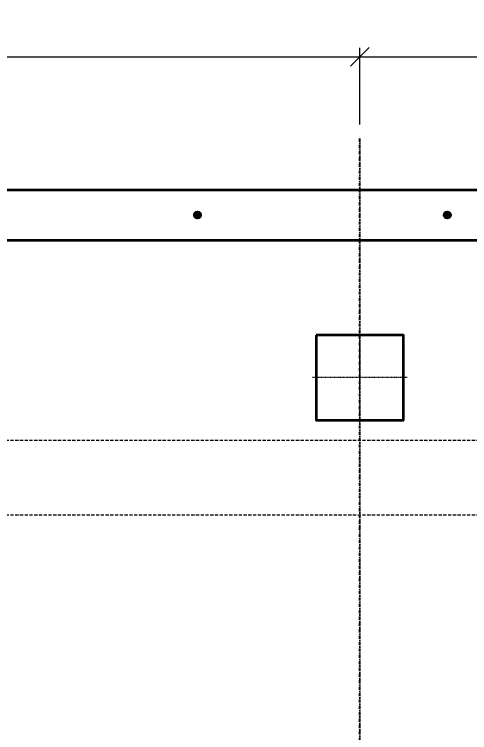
# Model space of a CAD drawing. Header units: millimetres. Extents: x 1000 to 42206, y 911 to 20189.
# Drawn here: x 27242 to 29066, y 8947 to 11821 of the extents above; entities that cross this region are included whole.
import ezdxf

# ---------------------------------------------------------------- set-up
doc = ezdxf.new("R2010")
doc.units = ezdxf.units.MM
doc.set_wipeout_variables(frame=1)
doc.linetypes.add('DASHDOT', pattern=[25.4, 12.7, -6.35, 0, -6.35])
doc.linetypes.add('DASHED', pattern=[19.05, 12.7, -6.35])
doc.layers.add('$ Оси', color=20, linetype='DASHDOT')
for name, color, linetype, lineweight in [('$ Слои конструкции $', 7, 'Continuous', 35), ('$Оси', 1, 'DASHDOT', 13), ('$Пунктир', 3, 'DASHED', 13), ('$Размеры', 5, 'Continuous', 13), ('$Слои конструкции', 7, 'Continuous', 35), ('$Тонкие', 8, 'Continuous', 13)]:
    doc.layers.add(name, color=color, linetype=linetype, lineweight=lineweight)
doc.styles.add('@ТРАНСПРОЕКТ', font='isocpeur.ttf', dxfattribs={"oblique": 15})
doc.dimstyles.new('@TN  1-50', dxfattribs={"dimscale": 50, "dimtxt": 2.5, "dimasz": 1.5, "dimexe": 0.7, "dimexo": 1, "dimgap": 0.5, "dimtad": 1, "dimdec": 0, "dimzin": 0, "dimdsep": 46, "dimtxsty": '@ТРАНСПРОЕКТ', "dimblk": 'OBLIQUE', "dimcen": 0, "dimclrd": 5, "dimclre": 5, "dimclrt": 5, "dimaunit": 1, "dimadec": 3, "dimazin": 0, "dimtfac": 1, "dimtdec": 0, "dimtofl": 0, "dimtmove": 0, "dimatfit": 3, "dimfxl": 1, "dimtolj": 1, "dimtzin": 0, "dimlwd": 13, "dimlwe": 13, "dimarcsym": 0})

# ---------------------------------------------------------------- blocks, each defined once
blk = doc.blocks.new('_Oblique')
at = {"color": 0, "linetype": 'ByBlock', "lineweight": -2}
blk.add_line((-0.5, -0.5), (0.5, 0.5), dxfattribs=at)
blk = doc.blocks.new('*D118')
at = {"layer": '$Размеры', "color": 5, "linetype": 'Continuous', "lineweight": 13, "transparency": 16777216}
for p, q in [((16430.8, 11380.9), (16430.8, 11686.4)), ((28625.9, 11380.9), (28625.9, 11686.4)), ((16430.8, 11651.4), (28625.9, 11651.4))]:
    blk.add_line(p, q, dxfattribs=at)
at = {"layer": 'Defpoints', "color": 0, "transparency": 16777216}
for p in [(28625.9, 11651.4), (16430.8, 11330.9), (28625.9, 11330.9)]:
    blk.add_point(p, dxfattribs=at)
at = {"layer": '$Размеры', "color": 5, "lineweight": 13, "transparency": 16777216, "xscale": 75, "yscale": 75, "zscale": 75, "rotation": 180}
blk.add_blockref('_Oblique', (16430.8, 11651.4), dxfattribs=at)
at = {"layer": '$Размеры', "color": 5, "lineweight": 13, "transparency": 16777216, "xscale": 75, "yscale": 75, "zscale": 75}
blk.add_blockref('_Oblique', (28625.9, 11651.4), dxfattribs=at)
at = {"layer": '$Размеры', "color": 5, "transparency": 16777216, "insert": (22528.4, 11738.9), "char_height": 125, "attachment_point": 5, "style": '@ТРАНСПРОЕКТ'}
blk.add_mtext('\\A1;12195', dxfattribs=at)
blk = doc.blocks.new('*D119')
at = {"layer": '$Размеры', "color": 5, "linetype": 'Continuous', "lineweight": 13, "transparency": 16777216}
for p, q in [((28625.9, 11380.9), (28625.9, 11686.4)), ((40816.9, 11381), (40816.9, 11686.4)), ((28625.9, 11651.4), (40816.9, 11651.4))]:
    blk.add_line(p, q, dxfattribs=at)
at = {"layer": 'Defpoints', "color": 0, "transparency": 16777216}
for p in [(40816.9, 11651.4), (28625.9, 11330.9), (40816.9, 11331)]:
    blk.add_point(p, dxfattribs=at)
at = {"layer": '$Размеры', "color": 5, "lineweight": 13, "transparency": 16777216, "xscale": 75, "yscale": 75, "zscale": 75, "rotation": 180}
blk.add_blockref('_Oblique', (28625.9, 11651.4), dxfattribs=at)
at = {"layer": '$Размеры', "color": 5, "lineweight": 13, "transparency": 16777216, "xscale": 75, "yscale": 75, "zscale": 75}
blk.add_blockref('_Oblique', (40816.9, 11651.4), dxfattribs=at)
at = {"layer": '$Размеры', "color": 5, "transparency": 16777216, "insert": (34721.4, 11738.9), "char_height": 125, "attachment_point": 5, "style": '@ТРАНСПРОЕКТ'}
blk.add_mtext('\\A1;12191', dxfattribs=at)
blk = doc.blocks.new('*U8')
h = blk.add_hatch(color=114)
h.dxf.hatch_style = 2
h.paths.add_polyline_path([(-0.0125, 0, 1), (0.0125, 0, 1)])
h.paths.add_polyline_path([(-0.0022, 0.0046), (0.0019, 0.0046), (0.0031, 0.0091), (-0.001, 0.0091)], flags=24)
at = {"layer": '$ Слои конструкции $'}
blk.add_circle((0, 0), 0.0125, dxfattribs=at)
at = {"layer": 'Defpoints'}
blk.add_circle((0, 0), 0.0135, dxfattribs=at)
at = {"layer": 'Defpoints', "color": 250, "style": '@ТРАНСПРОЕКТ', "oblique": 15}
blk.add_text('25', height=0.003, dxfattribs=at).set_placement((-0.0024, 0.0057))
blk = doc.blocks.new('A$C57DF1AEC')
blk.add_wipeout([(-175, 170), (175, 170), (175, -170), (-175, -170)]).dxf.layer = '$Тонкие'
at = {"layer": '$Оси', "ltscale": 0.2}
for points in [[(0, -185), (0, 185)], [(-190, 0), (190, 0)]]:
    blk.add_lwpolyline(points, dxfattribs=at)
at = {"layer": '$Слои конструкции'}
blk.add_lwpolyline([(175, 170), (175, -170), (-175, -170), (-175, 170)], close=True, dxfattribs=at)
blk = doc.blocks.new('A$C56837E69')
at = {"layer": '$Слои конструкции', "xscale": -1}
blk.add_blockref('A$C57DF1AEC', (12385, 8185), dxfattribs=at)

msp = doc.modelspace()

# ---------------------------------------------------------------- linework, layer by layer
at = {"layer": '$Слои конструкции'}
for points in [[(15510.9, 11118.1), (15510.9, 1618.1), (41440.9, 1618.1), (41440.9, 11118.1), (15510.9, 11118.1)], [(15510.9, 10918.1), (41440.9, 10918.1)]]:
    msp.add_lwpolyline(points, dxfattribs=at)

# ---------------------------------------------------------------- block references
at = {"layer": '$ Слои конструкции $', "xscale": 1000, "yscale": 1000, "zscale": 1000}
for p in [(27975.9, 11018.1), (28975.9, 11018.1)]:
    msp.add_blockref('*U8', p, dxfattribs=at)

# ---------------------------------------------------------------- dimensions: what is measured, and where the dimension line sits
at = {"layer": '$Размеры'}
for base, p1, p2, picture, middle in [((28625.9, 11651.4), (16430.8, 11330.9), (28625.9, 11330.9), '*D118', (22528.4, 11738.9)), ((40816.9, 11651.4), (28625.9, 11330.9), (40816.9, 11331), '*D119', (34721.4, 11738.9))]:
    dim = msp.add_linear_dim(base=base, p1=p1, p2=p2, dimstyle='@TN  1-50', dxfattribs=at)
    dim.commit()
    dim.dimension.update_dxf_attribs({"geometry": picture, "text_midpoint": middle})

# ---------------------------------------------------------------- next in the draw order: block references
at = {"layer": '$Слои конструкции'}
msp.add_blockref('A$C56837E69', (16240.8, 2183.1), dxfattribs=at)

# ---------------------------------------------------------------- next in the draw order: linework, layer by layer
at = {"layer": '$ Оси'}
msp.add_lwpolyline([(28625.9, 1494.1), (28625.9, 11330.9)], dxfattribs=at)
at = {"layer": '$Пунктир'}
for points in [[(15510.9, 10118.1), (41440.9, 10118.1)], [(15510.9, 9818.1), (41440.9, 9818.1)]]:
    msp.add_lwpolyline(points, dxfattribs=at)

doc.saveas('drawing.dxf')
